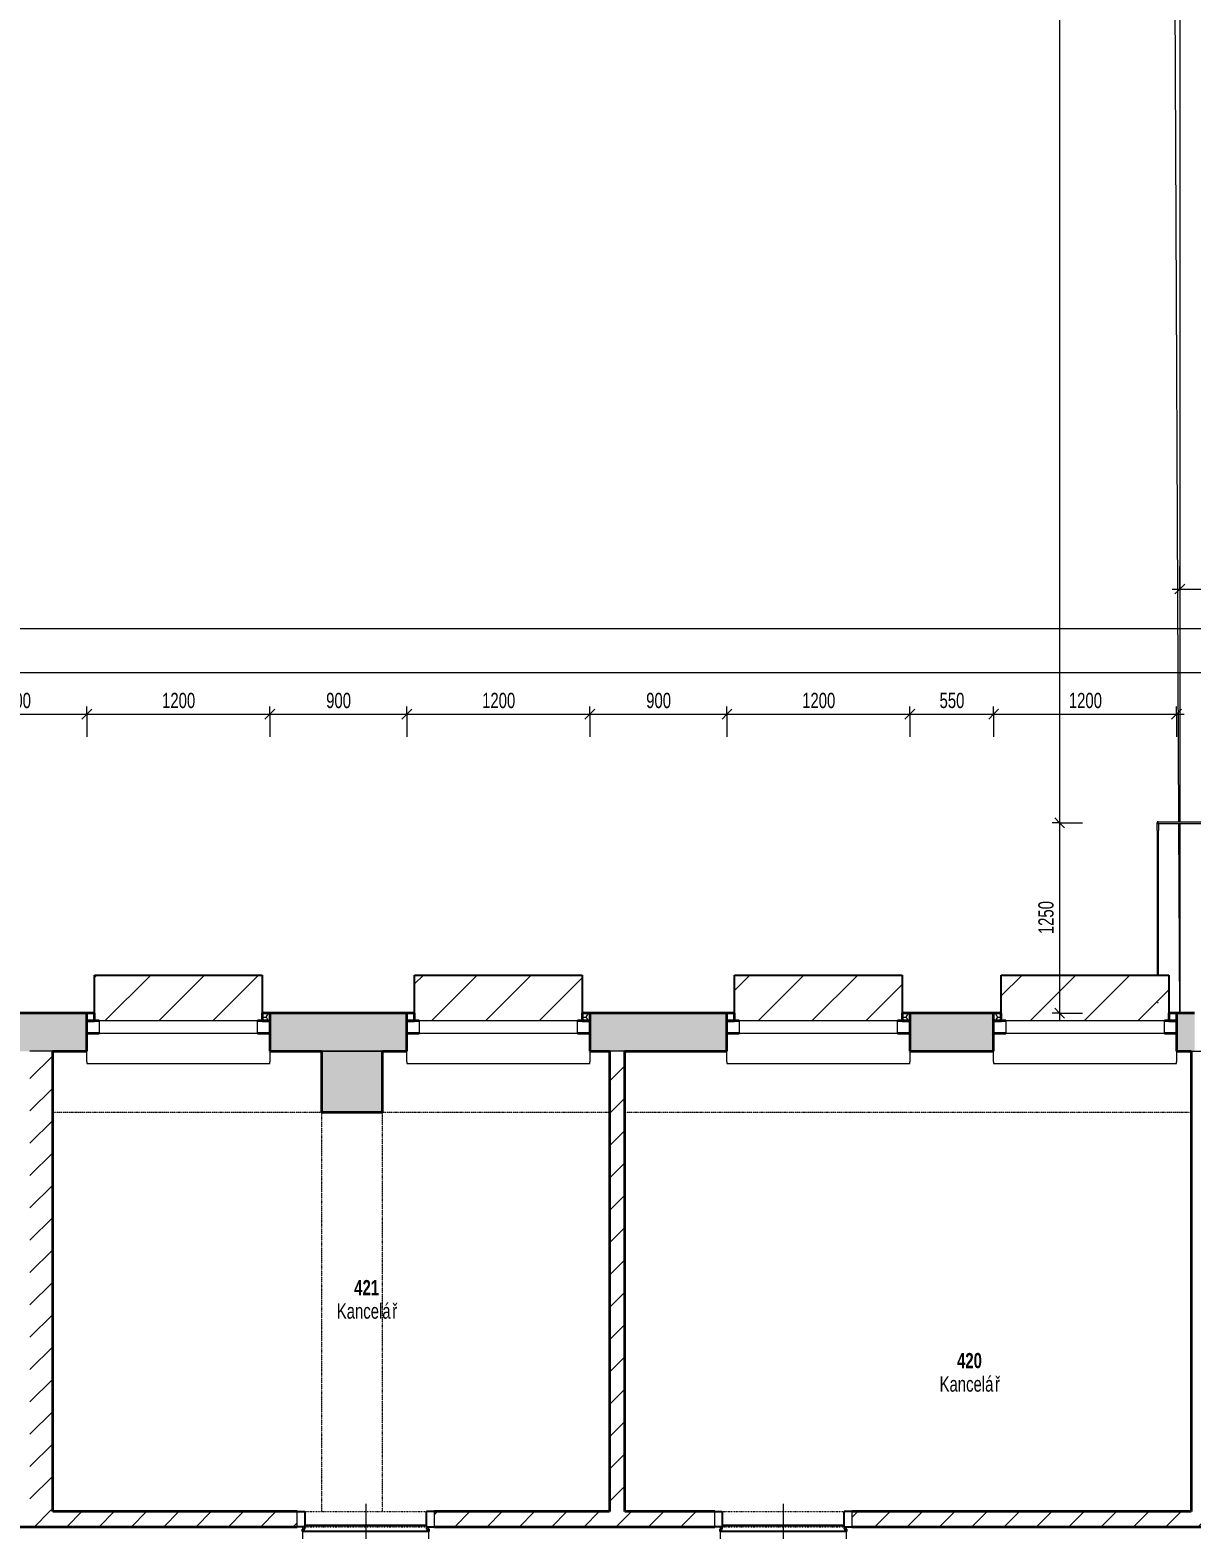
# Model space of a CAD drawing. Header units: millimetres. Extents: x 46521 to 257780, y -45352 to 20466.
# Drawn here: x 63824 to 71442, y -21862 to -12027 of the extents above; entities that cross this region are included whole.
import ezdxf

# ---------------------------------------------------------------- set-up
doc = ezdxf.new("R2010")
doc.units = ezdxf.units.MM
doc.linetypes.add('Dash dot dot', pattern=[5, 2, -1, 0, -1, 0, -1])
doc.linetypes.add('Čerchovaná se dvěma tečkami', pattern=[2.59, 1, -0.53, 0, -0.53, 0, -0.53])
for name, color, linetype, lineweight in [('A-ANNO-DIMS', 211, 'Continuous', 9), ('A-ANNO-DIMS-50', 211, 'Continuous', 9), ('A-AREA-IDEN', 2, 'Continuous', 9), ('A-DETL', 90, 'Continuous', 13), ('A-DOOR', 31, 'Continuous', 13), ('A-DOOR-FRAM', 31, 'Continuous', 25), ('A-GENM', 13, 'Continuous', 13), ('A-GLAZ', 151, 'Continuous', 13), ('A-ROOF', 132, 'Continuous', 13), ('A-WALL', 113, 'Continuous', 13), ('A-WALL-PATT', 111, 'Continuous', 35), ('E-POWR-CNDT', 130, 'Continuous', 13), ('E-POWR-CNTR', 130, 'Continuous', 13), ('E-POWR-DROP', 130, 'Continuous', 13), ('Q-SPCQ', 91, 'Continuous', 13), ('S-COLS', 52, 'Continuous', 13)]:
    doc.layers.add(name, color=color, linetype=linetype, lineweight=lineweight)
doc.styles.add('Arial_2', font='arial.ttf', dxfattribs={"width": 0.7, "height": 100})
doc.styles.add('Arial_B', font='arialbd.ttf', dxfattribs={"width": 0.7, "height": 100})
doc.dimstyles.new('Vnitřní_-_průhledné', dxfattribs={"dimscale": 304.8, "dimtxt": 102.02594, "dimasz": 0.213255, "dimexe": 0.164042, "dimexo": 0.0625, "dimgap": 0.032808, "dimtad": 1, "dimdec": 0, "dimrnd": 5, "dimzin": 0, "dimdsep": 46, "dimtxsty": 'Arial_2', "dimblk1": 'OBLIQUE', "dimblk2": 'OBLIQUE', "dimsah": 1, "dimcen": 0.09, "dimdle": 0.164042, "dimazin": 0, "dimtfac": 1, "dimtdec": 4, "dimtix": 1, "dimtmove": 0, "dimatfit": 3, "dimfxl": 0.492126, "dimfxlon": 1, "dimtvp": 1, "dimtolj": 1, "dimtzin": 0, "dimarcsym": 2})
pattern_1 = [(45, (0, 0), (-106.06602, 106.06602), [])]

# ---------------------------------------------------------------- blocks, each defined once
blk = doc.blocks.new('DVERE_1k_oblozka - DD03_01_800x1970_koupelna-1549510-2NP_DEMOLICE B')
at = {"layer": 'A-DOOR'}
for p, q in [((0, 102.9), (0, -947.1)), ((-450, 52.9), (-400, 52.9)), ((-450, -47.1), (-450, 52.9)), ((-400, 52.9), (-400, -47.1)), ((400, 52.9), (450, 52.9)), ((400, -47.1), (400, 52.9)), ((450, 52.9), (450, -47.1)), ((-400, -47.1), (-450, -47.1)), ((-415, -47.1), (-415, -907.1)), ((305, -77.1), (-305, -77.1)), ((450, -47.1), (400, -47.1)), ((415, -77.1), (415, -47.1))]:
    blk.add_line(p, q, dxfattribs=at)
at = {"layer": 'A-DOOR', "linetype": 'Čerchovaná se dvěma tečkami'}
for p, q in [((-400, 52.9), (400, 52.9)), ((-400, -47.1), (400, -47.1))]:
    blk.add_line(p, q, dxfattribs=at)
at = {"layer": 'A-DOOR', "lineweight": 25}
for p, q in [((-415, -62.1), (-400, -62.1)), ((-415, -77.1), (-415, -62.1)), ((415, -77.1), (-415, -77.1)), ((-400, -37.1), (400, -37.1)), ((-400, -62.1), (-400, -47.1)), ((400, -47.1), (400, -62.1)), ((400, -62.1), (415, -62.1)), ((415, -62.1), (415, -77.1))]:
    blk.add_line(p, q, dxfattribs=at)
at = {"layer": 'A-DOOR'}
blk.add_arc((-415, -77.1), 830, 270, 0, dxfattribs=at)
at = {"layer": 'A-DOOR-FRAM'}
for p, q in [((-450, 52.9), (-400, 52.9)), ((-400, 52.9), (-400, -47.1)), ((400, -47.1), (400, 52.9)), ((450, 52.9), (400, 52.9)), ((-400, -47.1), (-450, -47.1)), ((400, -47.1), (450, -47.1))]:
    blk.add_line(p, q, dxfattribs=at)
blk = doc.blocks.new('OKNO_1k_nadsvetlik - OKNO_1k_nadsvetlik_1200 x 1500-1969479-2NP_DEMOLICE B')
at = {"layer": 'A-GLAZ'}
h = blk.add_hatch(dxfattribs=at)
h.set_pattern_fill('FP_12', color=256, style=0, pattern_type=2)
h.set_pattern_definition([(0, (-66897.446, 18603.17), (75, 43.3), [50, -100]), (60, (-66847.446, 18603.17), (0.0011, 86.601905), [50, -100]), (300, (-66847.446, 18603.17), (74.9989, -43.301905), [50, -100])])
h.paths.add_polyline_path([(600, 75), (600, 126), (550, 126), (550, 75)])
h.paths.add_polyline_path([(-550, 75), (-550, 126), (-600, 126), (-600, 75)])
at = {"layer": 'A-GLAZ', "lineweight": 35}
for p, q in [((-550, 126), (-600, 126)), ((-600, 126), (-600, 125)), ((-550, 75), (-550, 126)), ((550, 126), (550, 75)), ((600, 126), (550, 126)), ((600, 125), (600, 126)), ((-600, 75), (-550, 75)), ((-520, 75), (-600, 75)), ((600, 75), (520, 75)), ((550, 75), (600, 75)), ((-600, -5), (-520, -5)), ((520, -5), (600, -5))]:
    blk.add_line(p, q, dxfattribs=at)
at = {"layer": 'A-GLAZ'}
for p, q in [((520, 75), (-520, 75)), ((-520, 75), (-520, -5)), ((520, -5), (520, 75)), ((-520, -5), (520, -5))]:
    blk.add_line(p, q, dxfattribs=at)
blk = doc.blocks.new('parapet s nosem_vnitní - parapet s nosem_vnitní-1280356-2NP_DEMOLICE B')
at = {"layer": 'A-GENM'}
for p, q in [((-600, -190), (-600, -120)), ((-600, -190), (-600, -200)), ((600, -120), (600, -190)), ((600, -200), (600, -190)), ((-600, -200), (600, -200))]:
    blk.add_line(p, q, dxfattribs=at)
blk = doc.blocks.new('parapet_ext - parapet_ext-1802071-2NP_DEMOLICE B')
at = {"layer": 'Q-SPCQ'}
h = blk.add_hatch(dxfattribs=at)
h.set_pattern_fill('FP_13', color=41, style=0, pattern_type=2)
h.set_pattern_definition([(45, (-66897.45, 18528.17), (-176.7767, 176.7767), [])])
h.paths.add_polyline_path([(-520, 0), (550, 0), (550, 300), (-550, 300), (-550, 0)])
at = {"layer": 'Q-SPCQ', "color": 51, "lineweight": 25}
for p, q in [((-550, 51), (-550, 300)), ((-550, 300), (550, 300)), ((550, 300), (550, 51))]:
    blk.add_line(p, q, dxfattribs=at)
blk = doc.blocks.new('OKNO_1k_nadsvetlik - OKNO_1k_nadsvetlik_1200 x 1500-V2-2NP_DEMOLICE B')
at = {"layer": 'A-GLAZ'}
h = blk.add_hatch(dxfattribs=at)
h.set_pattern_fill('FP_14', color=256, style=0, pattern_type=2)
h.set_pattern_definition([(0, (-68997.446, 18603.17), (75, 43.3), [50, -100]), (60, (-68947.446, 18603.17), (0.0011, 86.601905), [50, -100]), (300, (-68947.446, 18603.17), (74.9989, -43.301905), [50, -100])])
h.paths.add_polyline_path([(600, 75), (600, 126), (550, 126), (550, 75)])
h.paths.add_polyline_path([(-600, 75), (-550, 75), (-550, 126), (-600, 126), (-600, 125)])
at = {"layer": 'A-GLAZ', "lineweight": 35}
for p, q in [((-550, 126), (-600, 126)), ((-600, 126), (-600, 125)), ((-550, 75), (-550, 126)), ((550, 126), (550, 75)), ((600, 126), (550, 126)), ((600, 125), (600, 126)), ((-600, 75), (-550, 75)), ((-520, 75), (-600, 75)), ((600, 75), (520, 75)), ((550, 75), (600, 75)), ((-600, -5), (-520, -5)), ((520, -5), (600, -5))]:
    blk.add_line(p, q, dxfattribs=at)
at = {"layer": 'A-GLAZ'}
for p, q in [((520, 75), (-520, 75)), ((-520, 75), (-520, -5)), ((520, -5), (520, 75)), ((-520, -5), (520, -5))]:
    blk.add_line(p, q, dxfattribs=at)
blk = doc.blocks.new('parapet_ext - parapet_ext-V3-2NP_DEMOLICE B')
at = {"layer": 'Q-SPCQ'}
h = blk.add_hatch(dxfattribs=at)
h.set_pattern_fill('FP_15', color=41, style=0, pattern_type=2)
h.set_pattern_definition([(45, (-68997.45, 18528.17), (-176.7767, 176.7767), [])])
h.paths.add_polyline_path([(-520, 0), (550, 0), (550, 300), (-550, 300), (-550, 0)])
at = {"layer": 'Q-SPCQ', "color": 51, "lineweight": 25}
for p, q in [((-550, 51), (-550, 300)), ((-550, 300), (550, 300)), ((550, 300), (550, 51))]:
    blk.add_line(p, q, dxfattribs=at)
blk = doc.blocks.new('OKNO_1k_nadsvetlik - OKNO_1k_nadsvetlik_1200 x 1500-V4-2NP_DEMOLICE B')
at = {"layer": 'A-GLAZ'}
h = blk.add_hatch(dxfattribs=at)
h.set_pattern_fill('FP_16', color=41, style=0, pattern_type=2)
h.set_pattern_definition([(0, (-70747.446, 18603.17), (75, 43.3), [50, -100]), (60, (-70697.446, 18603.17), (0.0011, 86.601905), [50, -100]), (300, (-70697.446, 18603.17), (74.9989, -43.301905), [50, -100])])
h.paths.add_polyline_path([(600, 75), (600, 126), (550, 126), (550, 75)])
h.paths.add_polyline_path([(-600, 75), (-550, 75), (-550, 126), (-600, 126), (-600, 125)])
at = {"layer": 'A-GLAZ', "color": 40, "lineweight": 35}
for p, q in [((-550, 126), (-600, 126)), ((-600, 126), (-600, 125)), ((-550, 75), (-550, 126)), ((550, 126), (550, 75)), ((600, 126), (550, 126)), ((600, 125), (600, 126)), ((-600, 75), (-550, 75)), ((-520, 75), (-600, 75)), ((600, 75), (520, 75)), ((550, 75), (600, 75)), ((-600, -5), (-520, -5)), ((520, -5), (600, -5))]:
    blk.add_line(p, q, dxfattribs=at)
at = {"layer": 'A-GLAZ', "color": 41}
for p, q in [((520, 75), (-520, 75)), ((-520, 75), (-520, -5)), ((520, -5), (520, 75)), ((-520, -5), (520, -5))]:
    blk.add_line(p, q, dxfattribs=at)
blk = doc.blocks.new('parapet s nosem_vnitní - parapet s nosem_vnitní-V5-2NP_DEMOLICE B')
at = {"layer": 'A-GENM', "color": 41}
for p, q in [((-600, -190), (-600, -120)), ((-600, -190), (-600, -200)), ((600, -120), (600, -190)), ((600, -200), (600, -190)), ((-600, -200), (600, -200))]:
    blk.add_line(p, q, dxfattribs=at)
blk = doc.blocks.new('parapet_ext - parapet_ext-V6-2NP_DEMOLICE B')
at = {"layer": 'Q-SPCQ'}
h = blk.add_hatch(dxfattribs=at)
h.set_pattern_fill('FP_17', color=41, style=0, pattern_type=2)
h.set_pattern_definition([(45, (-70747.45, 18528.17), (-176.7767, 176.7767), [])])
h.paths.add_polyline_path([(-520, 0), (550, 0), (550, 300), (-550, 300), (-550, 0)])
h.paths.add_polyline_path([(477.5, 114.4), (476.2, 114.5), (474, 115.8), (472.5, 119.4), (474, 122.9), (477.5, 124.4), (481, 122.9), (482.5, 119.4), (481.8, 116.9), (478.8, 114.5)])
at = {"layer": 'Q-SPCQ', "color": 51, "lineweight": 25}
for p, q in [((-550, 51), (-550, 300)), ((-550, 300), (550, 300)), ((550, 300), (550, 51))]:
    blk.add_line(p, q, dxfattribs=at)
blk = doc.blocks.new('OKNO_1k_nadsvetlik - OKNO_1k_nadsvetlik_1200 x 1500-V7-2NP_DEMOLICE B')
at = {"layer": 'A-GLAZ'}
h = blk.add_hatch(dxfattribs=at)
h.set_pattern_fill('FP_18', color=256, style=0, pattern_type=2)
h.set_pattern_definition([(0, (-64797.446, 18603.17), (75, 43.3), [50, -100]), (60, (-64747.446, 18603.17), (0.0011, 86.601905), [50, -100]), (300, (-64747.446, 18603.17), (74.9989, -43.301905), [50, -100])])
h.paths.add_polyline_path([(600, 75), (600, 126), (550, 126), (550, 75)])
h.paths.add_polyline_path([(-600, 75), (-550, 75), (-550, 126), (-600, 126), (-600, 125)])
at = {"layer": 'A-GLAZ', "lineweight": 35}
for p, q in [((-550, 126), (-600, 126)), ((-600, 126), (-600, 125)), ((-550, 75), (-550, 126)), ((550, 126), (550, 75)), ((600, 126), (550, 126)), ((600, 125), (600, 126)), ((-600, 75), (-550, 75)), ((-520, 75), (-600, 75)), ((600, 75), (520, 75)), ((550, 75), (600, 75)), ((-600, -5), (-520, -5)), ((520, -5), (600, -5))]:
    blk.add_line(p, q, dxfattribs=at)
at = {"layer": 'A-GLAZ'}
for p, q in [((520, 75), (-520, 75)), ((-520, 75), (-520, -5)), ((520, -5), (520, 75)), ((-520, -5), (520, -5))]:
    blk.add_line(p, q, dxfattribs=at)
blk = doc.blocks.new('parapet_ext - parapet_ext-V8-2NP_DEMOLICE B')
at = {"layer": 'Q-SPCQ'}
h = blk.add_hatch(dxfattribs=at)
h.set_pattern_fill('FP_19', color=41, style=0, pattern_type=2)
h.set_pattern_definition([(45, (-64797.45, 18528.17), (-176.7767, 176.7767), [])])
h.paths.add_polyline_path([(550, 0), (550, 300), (-550, 300), (-550, 0), (520, 0)])
at = {"layer": 'Q-SPCQ', "color": 51, "lineweight": 25}
for p, q in [((-550, 51), (-550, 300)), ((-550, 300), (550, 300)), ((550, 300), (550, 51))]:
    blk.add_line(p, q, dxfattribs=at)
blk = doc.blocks.new('DIMBLOCK11-2NP_DEMOLICE B')
at = {"layer": 'A-ANNO-DIMS-50', "lineweight": 18}
for p, q in [((63297.4, -16515.9), (63264.9, -16548.4)), ((63297.4, -16515.9), (63329.9, -16483.4)), ((64197.4, -16515.9), (64164.9, -16548.4)), ((64197.4, -16515.9), (64229.9, -16483.4))]:
    blk.add_line(p, q, dxfattribs=at)
at = {"layer": 'A-ANNO-DIMS-50'}
for p, q in [((63297.4, -16515.9), (63297.4, -16465.9)), ((63297.4, -16515.9), (64197.4, -16515.9)), ((63297.4, -16515.9), (63297.4, -16665.9)), ((64197.4, -16515.9), (64197.4, -16465.9)), ((64197.4, -16515.9), (64197.4, -16665.9))]:
    blk.add_line(p, q, dxfattribs=at)
at = {"layer": 'A-ANNO-DIMS-50', "color": 0, "insert": (63667.4, -16376.1), "char_height": 100, "width": 192.123, "attachment_point": 1, "line_spacing_factor": 0.941778, "style": 'Arial_2'}
blk.add_mtext('900', dxfattribs=at)
blk = doc.blocks.new('_Oblique')
at = {"color": 0, "linetype": 'ByBlock', "lineweight": -2}
blk.add_line((-0.5, -0.5), (0.5, 0.5), dxfattribs=at)
blk = doc.blocks.new('DIMBLOCK12-2NP_DEMOLICE B')
at = {"layer": 'A-ANNO-DIMS-50', "lineweight": 18}
for p, q in [((64197.4, -16515.9), (64164.9, -16548.4)), ((64197.4, -16515.9), (64229.9, -16483.4)), ((65397.4, -16515.9), (65364.9, -16548.4)), ((65397.4, -16515.9), (65429.9, -16483.4))]:
    blk.add_line(p, q, dxfattribs=at)
at = {"layer": 'A-ANNO-DIMS-50'}
for p, q in [((64197.4, -16515.9), (64197.4, -16465.9)), ((64197.4, -16515.9), (65397.4, -16515.9)), ((64197.4, -16515.9), (64197.4, -16665.9)), ((65397.4, -16515.9), (65397.4, -16465.9)), ((65397.4, -16515.9), (65397.4, -16665.9))]:
    blk.add_line(p, q, dxfattribs=at)
at = {"layer": 'A-ANNO-DIMS-50', "color": 0, "insert": (64690.7, -16376.1), "char_height": 100, "width": 256.164, "attachment_point": 1, "line_spacing_factor": 0.941778, "style": 'Arial_2'}
blk.add_mtext('1200', dxfattribs=at)
blk = doc.blocks.new('DIMBLOCK13-2NP_DEMOLICE B')
at = {"layer": 'A-ANNO-DIMS-50', "lineweight": 18}
for p, q in [((65397.4, -16515.9), (65364.9, -16548.4)), ((65397.4, -16515.9), (65429.9, -16483.4)), ((66297.4, -16515.9), (66264.9, -16548.4)), ((66297.4, -16515.9), (66329.9, -16483.4))]:
    blk.add_line(p, q, dxfattribs=at)
at = {"layer": 'A-ANNO-DIMS-50'}
for p, q in [((65397.4, -16515.9), (65397.4, -16465.9)), ((65397.4, -16515.9), (66297.4, -16515.9)), ((65397.4, -16515.9), (65397.4, -16665.9)), ((66297.4, -16515.9), (66297.4, -16465.9)), ((66297.4, -16515.9), (66297.4, -16665.9))]:
    blk.add_line(p, q, dxfattribs=at)
at = {"layer": 'A-ANNO-DIMS-50', "color": 0, "insert": (65767.4, -16376.1), "char_height": 100, "width": 192.123, "attachment_point": 1, "line_spacing_factor": 0.941778, "style": 'Arial_2'}
blk.add_mtext('900', dxfattribs=at)
blk = doc.blocks.new('DIMBLOCK14-2NP_DEMOLICE B')
at = {"layer": 'A-ANNO-DIMS-50', "lineweight": 18}
for p, q in [((66297.4, -16515.9), (66264.9, -16548.4)), ((66297.4, -16515.9), (66329.9, -16483.4)), ((67497.4, -16515.9), (67464.9, -16548.4)), ((67497.4, -16515.9), (67529.9, -16483.4))]:
    blk.add_line(p, q, dxfattribs=at)
at = {"layer": 'A-ANNO-DIMS-50'}
for p, q in [((66297.4, -16515.9), (66297.4, -16465.9)), ((66297.4, -16515.9), (67497.4, -16515.9)), ((66297.4, -16515.9), (66297.4, -16665.9)), ((67497.4, -16515.9), (67497.4, -16465.9)), ((67497.4, -16515.9), (67497.4, -16665.9))]:
    blk.add_line(p, q, dxfattribs=at)
at = {"layer": 'A-ANNO-DIMS-50', "color": 0, "insert": (66790.7, -16376.1), "char_height": 100, "width": 256.164, "attachment_point": 1, "line_spacing_factor": 0.941778, "style": 'Arial_2'}
blk.add_mtext('1200', dxfattribs=at)
blk = doc.blocks.new('DIMBLOCK15-2NP_DEMOLICE B')
at = {"layer": 'A-ANNO-DIMS-50', "lineweight": 18}
for p, q in [((67497.4, -16515.9), (67464.9, -16548.4)), ((67497.4, -16515.9), (67529.9, -16483.4)), ((68397.4, -16515.9), (68364.9, -16548.4)), ((68397.4, -16515.9), (68429.9, -16483.4))]:
    blk.add_line(p, q, dxfattribs=at)
at = {"layer": 'A-ANNO-DIMS-50'}
for p, q in [((67497.4, -16515.9), (67497.4, -16465.9)), ((67497.4, -16515.9), (68397.4, -16515.9)), ((67497.4, -16515.9), (67497.4, -16665.9)), ((68397.4, -16515.9), (68397.4, -16465.9)), ((68397.4, -16515.9), (68397.4, -16665.9))]:
    blk.add_line(p, q, dxfattribs=at)
at = {"layer": 'A-ANNO-DIMS-50', "color": 0, "insert": (67867.4, -16376.1), "char_height": 100, "width": 192.123, "attachment_point": 1, "line_spacing_factor": 0.941778, "style": 'Arial_2'}
blk.add_mtext('900', dxfattribs=at)
blk = doc.blocks.new('DIMBLOCK16-2NP_DEMOLICE B')
at = {"layer": 'A-ANNO-DIMS-50', "lineweight": 18}
for p, q in [((68397.4, -16515.9), (68364.9, -16548.4)), ((68397.4, -16515.9), (68429.9, -16483.4)), ((69597.4, -16515.9), (69564.9, -16548.4)), ((69597.4, -16515.9), (69629.9, -16483.4))]:
    blk.add_line(p, q, dxfattribs=at)
at = {"layer": 'A-ANNO-DIMS-50'}
for p, q in [((68397.4, -16515.9), (68397.4, -16465.9)), ((68397.4, -16515.9), (69597.4, -16515.9)), ((68397.4, -16515.9), (68397.4, -16665.9)), ((69597.4, -16515.9), (69597.4, -16465.9)), ((69597.4, -16515.9), (69597.4, -16665.9))]:
    blk.add_line(p, q, dxfattribs=at)
at = {"layer": 'A-ANNO-DIMS-50', "color": 0, "insert": (68890.7, -16376.1), "char_height": 100, "width": 256.164, "attachment_point": 1, "line_spacing_factor": 0.941778, "style": 'Arial_2'}
blk.add_mtext('1200', dxfattribs=at)
blk = doc.blocks.new('DIMBLOCK75-2NP_DEMOLICE B')
at = {"layer": 'A-ANNO-DIMS-50'}
for p, q in [((70580.4, -5274.4), (70530.4, -5274.4)), ((70580.4, -5224.4), (70580.4, -17228.7)), ((70580.4, -5274.4), (70730.4, -5274.4)), ((70580.4, -17228.7), (70530.4, -17228.7)), ((70580.4, -17228.7), (70730.4, -17228.7))]:
    blk.add_line(p, q, dxfattribs=at)
at = {"layer": 'A-ANNO-DIMS-50', "lineweight": 18}
for p, q in [((70580.4, -5274.4), (70547.9, -5241.9)), ((70580.4, -5274.4), (70612.9, -5306.9)), ((70580.4, -17228.7), (70547.9, -17196.2)), ((70580.4, -17228.7), (70612.9, -17261.2))]:
    blk.add_line(p, q, dxfattribs=at)
at = {"layer": 'A-ANNO-DIMS-50', "color": 0, "insert": (70440.6, -11384.9), "char_height": 100, "width": 320.204, "attachment_point": 1, "rotation": 90, "line_spacing_factor": 0.941778, "style": 'Arial_2'}
blk.add_mtext('11955', dxfattribs=at)
blk = doc.blocks.new('DIMBLOCK76-2NP_DEMOLICE B')
at = {"layer": 'A-ANNO-DIMS-50', "lineweight": 18}
for p, q in [((70580.4, -17228.7), (70547.9, -17196.2)), ((70580.4, -17228.7), (70612.9, -17261.2)), ((70580.4, -18477.2), (70547.9, -18444.7)), ((70580.4, -18477.2), (70612.9, -18509.7))]:
    blk.add_line(p, q, dxfattribs=at)
at = {"layer": 'A-ANNO-DIMS-50'}
for p, q in [((70580.4, -17228.7), (70530.4, -17228.7)), ((70580.4, -17228.7), (70580.4, -18527.2)), ((70580.4, -17228.7), (70730.4, -17228.7)), ((70580.4, -18477.2), (70530.4, -18477.2)), ((70580.4, -18477.2), (70730.4, -18477.2))]:
    blk.add_line(p, q, dxfattribs=at)
at = {"layer": 'A-ANNO-DIMS-50', "color": 0, "insert": (70440.6, -17959.7), "char_height": 100, "width": 256.164, "attachment_point": 1, "rotation": 90, "line_spacing_factor": 0.941778, "style": 'Arial_2'}
blk.add_mtext('1250', dxfattribs=at)
blk = doc.blocks.new('DIMBLOCK77-2NP_DEMOLICE B')
at = {"layer": 'A-ANNO-DIMS-50'}
for p, q in [((69547.4, -16515.9), (70147.4, -16515.9)), ((69597.4, -16515.9), (69597.4, -16465.9)), ((69597.4, -16515.9), (69597.4, -16665.9)), ((70147.4, -16515.9), (70147.4, -16465.9)), ((70147.4, -16515.9), (70147.4, -16665.9))]:
    blk.add_line(p, q, dxfattribs=at)
at = {"layer": 'A-ANNO-DIMS-50', "lineweight": 18}
for p, q in [((69597.4, -16515.9), (69564.9, -16548.4)), ((69597.4, -16515.9), (69629.9, -16483.4)), ((70147.4, -16515.9), (70114.9, -16548.4)), ((70147.4, -16515.9), (70179.9, -16483.4))]:
    blk.add_line(p, q, dxfattribs=at)
at = {"layer": 'A-ANNO-DIMS-50', "color": 0, "insert": (69792.4, -16376.1), "char_height": 100, "width": 192.123, "attachment_point": 1, "line_spacing_factor": 0.941778, "style": 'Arial_2'}
blk.add_mtext('550', dxfattribs=at)
blk = doc.blocks.new('DIMBLOCK78-2NP_DEMOLICE B')
at = {"layer": 'A-ANNO-DIMS-50', "lineweight": 18}
for p, q in [((70147.4, -16515.9), (70114.9, -16548.4)), ((70147.4, -16515.9), (70179.9, -16483.4)), ((71347.4, -16515.9), (71314.9, -16548.4)), ((71347.4, -16515.9), (71379.9, -16483.4))]:
    blk.add_line(p, q, dxfattribs=at)
at = {"layer": 'A-ANNO-DIMS-50'}
for p, q in [((70147.4, -16515.9), (70147.4, -16465.9)), ((70147.4, -16515.9), (71397.4, -16515.9)), ((70147.4, -16515.9), (70147.4, -16665.9)), ((71347.4, -16515.9), (71347.4, -16465.9)), ((71347.4, -16515.9), (71347.4, -16665.9))]:
    blk.add_line(p, q, dxfattribs=at)
at = {"layer": 'A-ANNO-DIMS-50', "color": 0, "insert": (70640.7, -16376.1), "char_height": 100, "width": 256.164, "attachment_point": 1, "line_spacing_factor": 0.941778, "style": 'Arial_2'}
blk.add_mtext('1200', dxfattribs=at)
blk = doc.blocks.new('DIMBLOCK95-2NP_DEMOLICE B')
at = {"layer": 'A-ANNO-DIMS-50'}
for p, q in [((53491.4, -16243.2), (53491.4, -16193.2)), ((96389.6, -16243.2), (96389.6, -16193.2)), ((53441.4, -16243.2), (96439.6, -16243.2)), ((53491.4, -16243.2), (53491.4, -16393.2)), ((96389.6, -16243.2), (96389.6, -16393.2))]:
    blk.add_line(p, q, dxfattribs=at)
at = {"layer": 'A-ANNO-DIMS-50', "lineweight": 18}
for p, q in [((53491.4, -16243.2), (53523.9, -16210.7)), ((96389.6, -16243.2), (96422.1, -16210.7)), ((53491.4, -16243.2), (53458.9, -16275.7)), ((96389.6, -16243.2), (96357.1, -16275.7))]:
    blk.add_line(p, q, dxfattribs=at)
at = {"layer": 'A-ANNO-DIMS-50', "color": 0, "insert": (74807.1, -16103.4), "char_height": 100, "width": 320.204, "attachment_point": 1, "line_spacing_factor": 0.941778, "style": 'Arial_2'}
blk.add_mtext('42900', dxfattribs=at)
blk = doc.blocks.new('DIMBLOCK96-2NP_DEMOLICE B')
at = {"layer": 'A-ANNO-DIMS-50'}
for p, q in [((53491.4, -15954.5), (53491.4, -15904.5)), ((96389.6, -15954.5), (96389.6, -15904.5)), ((53441.4, -15954.5), (96439.6, -15954.5)), ((53491.4, -15954.5), (53491.4, -16620.3)), ((96389.6, -15954.5), (96389.6, -16620.3))]:
    blk.add_line(p, q, dxfattribs=at)
at = {"layer": 'A-ANNO-DIMS-50', "lineweight": 18}
for p, q in [((53491.4, -15954.5), (53523.9, -15922)), ((96389.6, -15954.5), (96422.1, -15922)), ((53491.4, -15954.5), (53458.9, -15987)), ((96389.6, -15954.5), (96357.1, -15987))]:
    blk.add_line(p, q, dxfattribs=at)
at = {"layer": 'A-ANNO-DIMS-50', "color": 0, "insert": (74807.1, -15814.6), "char_height": 100, "width": 320.204, "attachment_point": 1, "line_spacing_factor": 0.941778, "style": 'Arial_2'}
blk.add_mtext('42900', dxfattribs=at)
blk = doc.blocks.new('DIMBLOCK99-2NP_DEMOLICE B')
at = {"layer": 'A-ANNO-DIMS-50'}
for p, q in [((71368.5, -15695.1), (71368.5, -15545.1)), ((78441.1, -15695.1), (78441.1, -15545.1)), ((71318.5, -15695.1), (78491.1, -15695.1)), ((71368.5, -15695.1), (71368.5, -15745.1)), ((78441.1, -15695.1), (78441.1, -15745.1))]:
    blk.add_line(p, q, dxfattribs=at)
at = {"layer": 'A-ANNO-DIMS-50', "lineweight": 18}
for p, q in [((71368.5, -15695.1), (71336, -15727.6)), ((71368.5, -15695.1), (71401, -15662.6)), ((78441.1, -15695.1), (78408.6, -15727.6)), ((78441.1, -15695.1), (78473.6, -15662.6))]:
    blk.add_line(p, q, dxfattribs=at)
at = {"layer": 'A-ANNO-DIMS-50', "color": 0, "insert": (74798.1, -15555.2), "char_height": 100, "width": 256.164, "attachment_point": 1, "line_spacing_factor": 0.941778, "style": 'Arial_2'}
blk.add_mtext('7075', dxfattribs=at)

msp = doc.modelspace()

# ---------------------------------------------------------------- hatches: boundary and pattern name
at = {"layer": 'A-WALL-PATT', "lineweight": 13}
h = msp.add_hatch(dxfattribs=at)
h.set_pattern_fill('FP_5', color=256, angle=45, style=0, pattern_type=2)
h.set_pattern_definition([(45, (62550.18, -18728.17), (-143.684, 143.684), []), (360, (62779.13, -18660.87), (143.684, 143.684), [25.4, -261.968]), (45, (62804.53, -18660.87), (-143.684, 143.684), [25.4, -177.8]), (90, (62822.49, -18642.9), (-143.684, 143.684), [25.4, -261.968]), (135, (62822.5, -18617.5), (-143.684, -143.684), [25.4, -177.8]), (360, (62779.13, -18599.54), (143.684, 143.684), [25.4, -261.968]), (45, (62761.17, -18617.5), (-143.684, 143.684), [25.4, -177.8]), (90, (62761.17, -18642.9), (-143.684, 143.684), [25.4, -261.968]), (135, (62779.13, -18660.87), (-143.684, -143.684), [25.4, -177.8]), (45, (62845.71, -18576.32), (-143.684, 143.684), [50.8, -152.4])])
h.paths.add_polyline_path([(71442.4, -18728.2), (71465.3, -18728.2), (71465.3, -18478.2), (71347.4, -18478.2), (71347.4, -18728.2)])
h.paths.add_polyline_path([(70137, -18728.2), (70139.4, -18728.2), (70139.4, -18478.2), (69597.4, -18478.2), (69597.4, -18728.2)])
h.paths.add_polyline_path([(67626.8, -18728.2), (68397.4, -18728.2), (68397.4, -18478.2), (67497.4, -18478.2), (67497.4, -18728.2)])
h.paths.add_polyline_path([(65600.4, -18728.2), (66297.4, -18728.2), (66297.4, -18478.2), (65397.4, -18478.2), (65397.4, -18728.2)])
h.paths.add_polyline_path([(64088.2, -18728.2), (64197.4, -18728.2), (64197.4, -18478.2), (63297.4, -18478.2), (63297.4, -18728.2), (63974.1, -18728.2)])
h.paths.add_polyline_path([(62097.4, -18728.2), (62097.4, -18478.2), (61449.5, -18478.2), (61449.5, -18728.2), (61829.1, -18728.2)])
h.paths.add_polyline_path([(60249.5, -18728.2), (60249.5, -18478.2), (59347.4, -18478.2), (59347.4, -18728.2), (60150.5, -18728.2)])
h.paths.add_polyline_path([(58039.5, -18728.2), (58147.4, -18728.2), (58147.4, -18478.2), (57247.4, -18478.2), (57247.4, -18728.2)])
h.paths.add_polyline_path([(56047.4, -18728.2), (56047.4, -18478.2), (55486.9, -18478.2), (55486.9, -18728.2), (55771.2, -18728.2)])
h.paths.add_polyline_path([(54286.9, -18728.2), (54286.9, -18478.2), (53491.4, -18478.2), (53491.4, -18728.2), (53741.4, -18728.2)])
h = msp.add_hatch(dxfattribs=at)
h.set_pattern_fill('FP_101', color=41, angle=45, style=0, pattern_type=2)
h.set_pattern_definition([(45, (70215.29, -18728.17), (-143.68, 143.68), []), (360, (70444.24, -18660.87), (143.684, 143.684), [25.4, -261.97]), (45, (70469.64, -18660.86), (-143.68, 143.68), [25.4, -177.8]), (90, (70487.6, -18642.9), (-143.684, 143.684), [25.4, -261.97]), (135, (70487.6, -18617.5), (-143.68, -143.68), [25.4, -177.8]), (360, (70444.24, -18599.54), (143.684, 143.684), [25.4, -261.97]), (45, (70426.28, -18617.5), (-143.68, 143.68), [25.4, -177.8]), (90, (70426.28, -18642.9), (-143.684, 143.684), [25.4, -261.97]), (135, (70444.24, -18660.87), (-143.68, -143.68), [25.4, -177.8]), (45, (70510.82, -18576.32), (-143.68, 143.68), [50.8, -152.4])])
h.paths.add_polyline_path([(70139.4, -18728.2), (70147.4, -18728.2), (70147.4, -18478.2), (70139.4, -18478.2)])
h = msp.add_hatch(dxfattribs=at)
h.set_pattern_fill('FP_10', color=256, style=0, pattern_type=2)
h.set_pattern_definition(pattern_1)
h.paths.add_polyline_path([(63974.1, -21748.2), (63974.1, -18728.2), (63824.1, -18728.2), (63824.1, -21748.2)])
h = msp.add_hatch(dxfattribs=at)
h.set_pattern_fill('FP_10', color=256, style=0, pattern_type=2)
h.set_pattern_definition(pattern_1)
h.paths.add_polyline_path([(67726.8, -21748.2), (67726.8, -18728.2), (67626.8, -18728.2), (67626.8, -21748.2)])
h = msp.add_hatch(dxfattribs=at)
h.set_pattern_fill('FP_10', color=256, style=0, pattern_type=2)
h.set_pattern_definition(pattern_1)
h.paths.add_polyline_path([(71592.4, -21848.2), (71592.4, -21748.2), (69216.8, -21748.2), (69216.8, -21848.2), (70137, -21848.2)])
h.paths.add_polyline_path([(68316.8, -21848.2), (68316.8, -21748.2), (66476.8, -21748.2), (66476.8, -21848.2), (67112.6, -21848.2)])
h.paths.add_polyline_path([(65576.8, -21848.2), (65576.8, -21748.2), (61829.1, -21748.2), (61829.1, -21848.2), (64088.2, -21848.2)])
at = {"layer": 'E-POWR-DROP'}
for points in [[(71224.9, -17233.7), (71226.2, -17233.5), (71229.3, -17231.2), (71229.8, -17227.4), (71227.4, -17224.3), (71223.7, -17223.8), (71221.4, -17225.1), (71219.9, -17228.7), (71221.4, -17232.2), (71223.7, -17233.5)], [(71224.9, -18413.8), (71226.2, -18413.6), (71229.3, -18411.3), (71229.8, -18407.5), (71227.4, -18404.5), (71223.7, -18404), (71221.4, -18405.3), (71219.9, -18408.8), (71221.4, -18412.3), (71223.7, -18413.6)]]:
    msp.add_hatch(color=41, dxfattribs=at).paths.add_polyline_path(points)
at = {"layer": 'S-COLS'}
msp.add_hatch(color=9, dxfattribs=at).paths.add_polyline_path([(65736.8, -18728.2), (65736.8, -19128.2), (66136.8, -19128.2), (66136.8, -18728.2)])

# ---------------------------------------------------------------- linework, layer by layer
at = {"layer": 'A-DETL', "linetype": 'Dash dot dot'}
for p, q in [((63974.1, -19128.2), (65736.8, -19128.2)), ((65736.8, -19128.2), (65736.8, -21748.2)), ((66136.4, -21748.2), (66136.4, -19128.2)), ((66136.4, -19128.2), (67626.8, -19128.2)), ((67726.8, -19128.2), (71442.4, -19128.2))]:
    msp.add_line(p, q, dxfattribs=at)
at = {"layer": 'A-ROOF', "color": 41}
for p, q in [((71368.5, -4846.6), (71368.5, -17223.7)), ((71368.5, -17233.7), (71368.5, -18478.2))]:
    msp.add_line(p, q, dxfattribs=at)
at = {"layer": 'A-WALL', "color": 41}
for p, q in [((71362.7, -17223.7), (71307.4, -5274.4)), ((71368.5, -18478.2), (71362.8, -17233.7))]:
    msp.add_line(p, q, dxfattribs=at)
at = {"layer": 'A-WALL', "lineweight": 35}
for p, q in [((64197.4, -18478.2), (63297.4, -18478.2)), ((64197.4, -18728.2), (64197.4, -18478.2)), ((66297.4, -18478.2), (65397.4, -18478.2)), ((65397.4, -18478.2), (65397.4, -18728.2)), ((66297.4, -18728.2), (66297.4, -18478.2)), ((68397.4, -18478.2), (67497.4, -18478.2)), ((67497.4, -18478.2), (67497.4, -18728.2)), ((68397.4, -18728.2), (68397.4, -18478.2)), ((70147.4, -18478.2), (69597.4, -18478.2)), ((69597.4, -18478.2), (69597.4, -18728.2)), ((71465.3, -18478.2), (71347.4, -18478.2)), ((71347.4, -18478.2), (71347.4, -18728.2)), ((63974.1, -18728.2), (64197.4, -18728.2)), ((63974.1, -21748.2), (63974.1, -18728.2)), ((65397.4, -18728.2), (65736.8, -18728.2)), ((66136.8, -18728.2), (66297.4, -18728.2)), ((67497.4, -18728.2), (67626.8, -18728.2)), ((67626.8, -18728.2), (67626.8, -21748.2)), ((67726.8, -18728.2), (68397.4, -18728.2)), ((67726.8, -21748.2), (67726.8, -18728.2)), ((69597.4, -18728.2), (70147.4, -18728.2)), ((71347.4, -18728.2), (71442.4, -18728.2)), ((71442.4, -18728.2), (71442.4, -21748.2)), ((65576.8, -21748.2), (63974.1, -21748.2)), ((67626.8, -21748.2), (66476.8, -21748.2)), ((68316.8, -21748.2), (67726.8, -21748.2)), ((71442.4, -21748.2), (69216.8, -21748.2)), ((61729.1, -21848.2), (65576.8, -21848.2)), ((66476.8, -21848.2), (68316.8, -21848.2)), ((69216.8, -21848.2), (71592.4, -21848.2))]:
    msp.add_line(p, q, dxfattribs=at)
at = {"layer": 'A-WALL', "color": 40, "lineweight": 35}
msp.add_line((70147.4, -18728.2), (70147.4, -18478.2), dxfattribs=at)
at = {"layer": 'A-WALL'}
for p, q in [((63974.1, -18728.2), (63824.1, -18728.2)), ((65736.8, -18728.2), (66136.8, -18728.2)), ((67726.8, -18728.2), (67626.8, -18728.2)), ((71442.4, -18728.2), (71592.4, -18728.2))]:
    msp.add_line(p, q, dxfattribs=at)
at = {"layer": 'E-POWR-CNDT', "color": 41}
for p, q in [((71219.9, -17278.7), (71219.9, -17311.2)), ((71222.8, -17224.2), (71222.9, -17224.1)), ((71229.9, -17311.2), (71229.9, -17278.7)), ((71307.5, -17223.7), (71274.9, -17223.7)), ((71274.9, -17233.7), (71307.5, -17233.7)), ((72302.3, -17223.7), (71307.5, -17223.7)), ((71307.5, -17233.7), (72302.3, -17233.7)), ((71219.9, -17311.2), (71219.9, -18228.2)), ((71229.9, -18228.2), (71229.9, -17311.2))]:
    msp.add_line(p, q, dxfattribs=at)
at = {"layer": 'E-POWR-CNDT', "color": 41, "flags": 128}
for points in [[(71219.9, -17278.7), (71219.9, -17276.7), (71219.9, -17274.7), (71219.9, -17272.7), (71219.9, -17270.7), (71219.9, -17268.7), (71219.9, -17266.8), (71219.9, -17264.9), (71219.9, -17262.9), (71219.9, -17261.1), (71219.9, -17259.2), (71219.9, -17257.4), (71219.9, -17255.6), (71219.9, -17253.8), (71219.9, -17252.1), (71219.9, -17250.4), (71219.9, -17248.8), (71219.9, -17247.2), (71219.9, -17245.7), (71219.9, -17244.2), (71219.9, -17242.8), (71219.9, -17241.4), (71219.9, -17240.1), (71219.9, -17238.9), (71219.9, -17237.7), (71219.9, -17236.6), (71219.9, -17235.6), (71219.9, -17234.6), (71219.9, -17233.7), (71219.9, -17232.8), (71219.9, -17232.1), (71219.9, -17231.4), (71219.9, -17230.8), (71219.9, -17230.2)], [(71274.9, -17223.7), (71272.9, -17223.7), (71271, -17223.7), (71269, -17223.7), (71267, -17223.7), (71265, -17223.7), (71263.1, -17223.7), (71261.1, -17223.7), (71259.2, -17223.7), (71257.3, -17223.7), (71255.5, -17223.7), (71253.6, -17223.7), (71251.9, -17223.7), (71250.1, -17223.7), (71248.4, -17223.7), (71246.7, -17223.7), (71245.1, -17223.7), (71243.5, -17223.7), (71242, -17223.7), (71240.5, -17223.7), (71239.1, -17223.7), (71237.7, -17223.7), (71236.4, -17223.7), (71235.2, -17223.7), (71234, -17223.7), (71232.9, -17223.7), (71231.8, -17223.7), (71230.8, -17223.7), (71229.9, -17223.7), (71229.1, -17223.7), (71228.3, -17223.7), (71227.7, -17223.7), (71227, -17223.7), (71226.5, -17223.7), (71226.1, -17223.7), (71225.7, -17223.7), (71225.4, -17223.7)], [(71225.5, -17223.7), (71225.7, -17223.7), (71225.9, -17223.8)], [(71226.4, -17233.7), (71226.9, -17233.7), (71227.5, -17233.7), (71228.2, -17233.7), (71228.9, -17233.7), (71229.7, -17233.7), (71230.6, -17233.7), (71231.6, -17233.7), (71232.6, -17233.7), (71233.7, -17233.7), (71234.8, -17233.7), (71236.1, -17233.7), (71237.4, -17233.7), (71238.7, -17233.7), (71240.1, -17233.7), (71241.6, -17233.7), (71243.1, -17233.7), (71244.7, -17233.7), (71246.3, -17233.7), (71247.9, -17233.7), (71249.6, -17233.7), (71251.4, -17233.7), (71253.2, -17233.7), (71255, -17233.7), (71256.8, -17233.7), (71258.7, -17233.7), (71260.6, -17233.7), (71262.5, -17233.7), (71264.5, -17233.7), (71266.4, -17233.7), (71268.4, -17233.7), (71270.4, -17233.7), (71272.4, -17233.7), (71274.4, -17233.7), (71274.9, -17233.7)], [(71229.9, -17233.5), (71229.9, -17234.3), (71229.9, -17235.3), (71229.9, -17236.3), (71229.9, -17237.4), (71229.9, -17238.6), (71229.9, -17239.8), (71229.9, -17241.1), (71229.9, -17242.4), (71229.9, -17243.8), (71229.9, -17245.3), (71229.9, -17246.8), (71229.9, -17248.4), (71229.9, -17250), (71229.9, -17251.7), (71229.9, -17253.4), (71229.9, -17255.1), (71229.9, -17256.9), (71229.9, -17258.7), (71229.9, -17260.6), (71229.9, -17262.4), (71229.9, -17264.3), (71229.9, -17266.3), (71229.9, -17268.2), (71229.9, -17270.2), (71229.9, -17272.2), (71229.9, -17274.1), (71229.9, -17276.1), (71229.9, -17278.1), (71229.9, -17278.7)]]:
    msp.add_lwpolyline(points, dxfattribs=at)
at = {"layer": 'E-POWR-CNTR', "color": 41}
for p, q in [((71214.9, -17228.7), (71219.9, -17228.7)), ((71224.9, -17223.7), (71224.9, -17218.7)), ((71224.9, -17238.7), (71224.9, -17233.7))]:
    msp.add_line(p, q, dxfattribs=at)
at = {"layer": 'S-COLS'}
msp.add_line((66136.8, -18728.2), (65736.8, -18728.2), dxfattribs=at)
at = {"layer": 'S-COLS', "lineweight": 35}
for p, q in [((65736.8, -18728.2), (65736.8, -19128.2)), ((66136.8, -19128.2), (66136.8, -18728.2)), ((65736.8, -19128.2), (66136.8, -19128.2))]:
    msp.add_line(p, q, dxfattribs=at)

# ---------------------------------------------------------------- block references
at = {"layer": 'A-DOOR'}
for p in [(66026.8, -21801), (68766.8, -21801)]:
    msp.add_blockref('DVERE_1k_oblozka - DD03_01_800x1970_koupelna-1549510-2NP_DEMOLICE B', p, dxfattribs=at)
at = {"layer": 'A-GENM'}
for p in [(64797.4, -18608.2), (66897.4, -18608.2), (68997.4, -18608.2)]:
    msp.add_blockref('parapet s nosem_vnitní - parapet s nosem_vnitní-1280356-2NP_DEMOLICE B', p, dxfattribs=at)
at = {"layer": 'A-GENM', "color": 41}
msp.add_blockref('parapet s nosem_vnitní - parapet s nosem_vnitní-V5-2NP_DEMOLICE B', (70747.4, -18608.2), dxfattribs=at)
at = {"layer": 'A-GLAZ'}
for name, p in [('OKNO_1k_nadsvetlik - OKNO_1k_nadsvetlik_1200 x 1500-V7-2NP_DEMOLICE B', (64797.4, -18603.2)), ('OKNO_1k_nadsvetlik - OKNO_1k_nadsvetlik_1200 x 1500-1969479-2NP_DEMOLICE B', (66897.4, -18603.2)), ('OKNO_1k_nadsvetlik - OKNO_1k_nadsvetlik_1200 x 1500-V2-2NP_DEMOLICE B', (68997.4, -18603.2))]:
    msp.add_blockref(name, p, dxfattribs=at)
at = {"layer": 'A-GLAZ', "color": 41}
msp.add_blockref('OKNO_1k_nadsvetlik - OKNO_1k_nadsvetlik_1200 x 1500-V4-2NP_DEMOLICE B', (70747.4, -18603.2), dxfattribs=at)
at = {"layer": 'Q-SPCQ', "color": 51, "lineweight": 25}
for name, p in [('parapet_ext - parapet_ext-V8-2NP_DEMOLICE B', (64797.4, -18528.2)), ('parapet_ext - parapet_ext-1802071-2NP_DEMOLICE B', (66897.4, -18528.2)), ('parapet_ext - parapet_ext-V3-2NP_DEMOLICE B', (68997.4, -18528.2)), ('parapet_ext - parapet_ext-V6-2NP_DEMOLICE B', (70747.4, -18528.2))]:
    msp.add_blockref(name, p, dxfattribs=at)

# ---------------------------------------------------------------- texts
at = {"layer": 'A-AREA-IDEN', "lineweight": 18, "char_height": 100, "attachment_point": 1}
for s, insert, width, style in [('421', (65951.7, -20228.4), 202.025, 'Arial_B'), ('Kancelá', (65837.1, -20382.5), 440.527, 'Arial_2'), ('\\fArial|b0|i0|c238|p34|;\\W.7;ř', (66200.6, -20382.5), 39.283, 'Arial_2'), ('420', (69907.2, -20707.2), 202.025, 'Arial_B'), ('Kancelá', (69792.5, -20861.3), 440.527, 'Arial_2'), ('\\fArial|b0|i0|c238|p34|;\\W.7;ř', (70156, -20861.3), 39.283, 'Arial_2')]:
    msp.add_mtext(s, dxfattribs=dict(at, insert=insert, width=width, style=style))

# ---------------------------------------------------------------- dimensions: what is measured, and where the dimension line sits
at = {"layer": 'A-ANNO-DIMS'}
for base, p1, p2, override, picture, middle in [((70580.4, -17228.7), (70730.4, -5274.4), (70730.4, -17228.7), {"dimpost": '<>', "dimfxl": 11954.281406}, 'DIMBLOCK75-2NP_DEMOLICE B', (70519.3, -11251.5)), ((70580.3839, -18477.1688), (70730.3839, -17228.6716), (70730.3839, -18477.1688), {"dimpost": '<>', "dimfxl": 1248.497261}, 'DIMBLOCK76-2NP_DEMOLICE B', (70519.3266, -17852.9202))]:
    dim = msp.add_linear_dim(base=base, p1=p1, p2=p2, angle=90, dimstyle='Vnitřní_-_průhledné', override=override, dxfattribs=at)
    dim.commit()
    dim.dimension.update_dxf_attribs({"geometry": picture, "text_midpoint": middle})
for base, p1, p2, override, picture, middle in [((78441.1, -15695.1), (71368.5, -15545.1), (78441.1, -15545.1), {"dimpost": '<>', "dimfxl": 7072.5284}, 'DIMBLOCK99-2NP_DEMOLICE B', (74904.8, -15634)), ((96389.6, -15954.5), (53491.4, -16620.3), (96389.6, -16620.3), {"dimpost": '<>', "dimfxl": 42898.248061}, 'DIMBLOCK96-2NP_DEMOLICE B', (74940.5, -15893.4)), ((96389.6, -16243.2), (53491.4, -16393.2), (96389.6, -16393.2), {"dimpost": '<>', "dimfxl": 42898.248061}, 'DIMBLOCK95-2NP_DEMOLICE B', (74940.5, -16182.2)), ((64197.4, -16515.9), (63297.4, -16665.9), (64197.4, -16665.9), {"dimpost": '<>', "dimfxl": 900}, 'DIMBLOCK11-2NP_DEMOLICE B', (63747.4, -16454.9)), ((65397.4, -16515.9), (64197.4, -16665.9), (65397.4, -16665.9), {"dimpost": '<>', "dimfxl": 1200}, 'DIMBLOCK12-2NP_DEMOLICE B', (64797.4, -16454.9)), ((66297.4, -16515.9), (65397.4, -16665.9), (66297.4, -16665.9), {"dimpost": '<>', "dimfxl": 900}, 'DIMBLOCK13-2NP_DEMOLICE B', (65847.4, -16454.9)), ((67497.4, -16515.9), (66297.4, -16665.9), (67497.4, -16665.9), {"dimpost": '<>', "dimfxl": 1200}, 'DIMBLOCK14-2NP_DEMOLICE B', (66897.4, -16454.9)), ((68397.4, -16515.9), (67497.4, -16665.9), (68397.4, -16665.9), {"dimpost": '<>', "dimfxl": 900}, 'DIMBLOCK15-2NP_DEMOLICE B', (67947.4, -16454.9)), ((69597.4, -16515.9), (68397.4, -16665.9), (69597.4, -16665.9), {"dimpost": '<>', "dimfxl": 1200}, 'DIMBLOCK16-2NP_DEMOLICE B', (68997.4, -16454.9)), ((70147.4, -16515.9), (69597.4, -16665.9), (70147.4, -16665.9), {"dimpost": '<>', "dimfxl": 550}, 'DIMBLOCK77-2NP_DEMOLICE B', (69872.4, -16454.9)), ((71347.4, -16515.9), (70147.4, -16665.9), (71347.4, -16665.9), {"dimpost": '<>', "dimfxl": 1200}, 'DIMBLOCK78-2NP_DEMOLICE B', (70747.4, -16454.9))]:
    dim = msp.add_linear_dim(base=base, p1=p1, p2=p2, dimstyle='Vnitřní_-_průhledné', override=override, dxfattribs=at)
    dim.commit()
    dim.dimension.update_dxf_attribs({"geometry": picture, "text_midpoint": middle})

doc.saveas('drawing.dxf')
